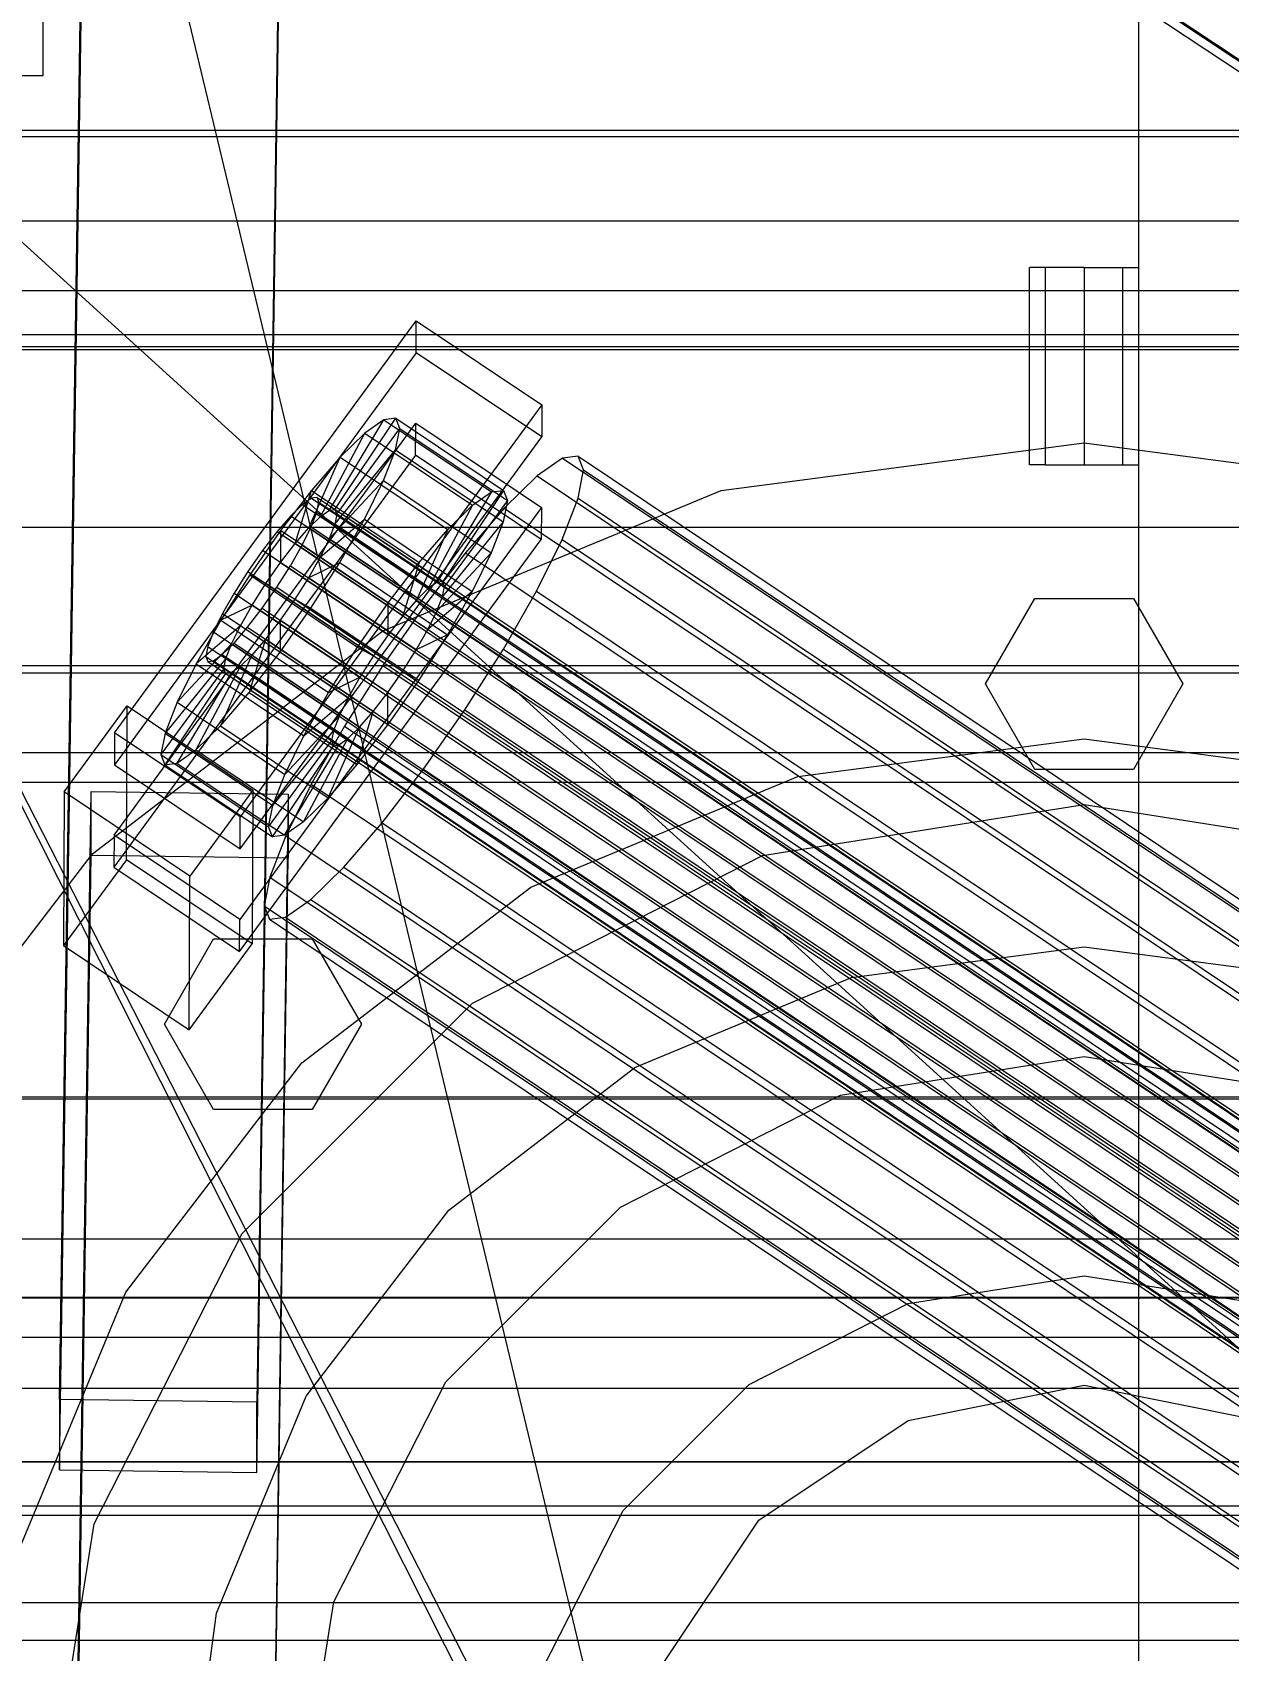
# Model space of a CAD drawing. Header units: millimetres. Extents: x -2500 to 58855, y -53268 to 6837.
# Drawn here: x -381 to -271.8, y -34232.2 to -34084.5 of the extents above; entities that cross this region are included whole.
import ezdxf

# ---------------------------------------------------------------- set-up
doc = ezdxf.new("R2010")
doc.units = ezdxf.units.MM
for name, color, linetype, lineweight in [('COTAS_O', 1, 'Continuous', 0), ('frontal_briquetadora', 7, 'Continuous', 0), ('frontal_C01', 7, 'Continuous', 0), ('frontal_C02', 7, 'Continuous', 0), ('frontal_C03', 7, 'Continuous', 0), ('frontal_mezcladora', 7, 'Continuous', 0), ('frontal_secador', 7, 'Continuous', 0)]:
    doc.layers.add(name, color=color, linetype=linetype, lineweight=lineweight)
doc.dimstyles.new('R19_100', dxfattribs={"dimtxt": 250, "dimasz": 150, "dimexe": 150, "dimexo": 80, "dimgap": 100, "dimtad": 1, "dimtih": 1, "dimtoh": 1, "dimdsep": 46, "dimcen": 0.09, "dimadec": 0, "dimazin": 0, "dimtfac": 1, "dimtdec": 4, "dimtofl": 0, "dimtmove": 0, "dimatfit": 3, "dimfxl": 1, "dimtolj": 1, "dimtzin": 0, "dimarcsym": 0})

# ---------------------------------------------------------------- blocks, each defined once
blk = doc.blocks.new('*D39')
at = {"layer": 'COTAS_O', "color": 0, "lineweight": -2, "transparency": 16777216}
for p, q in [((-1725, -34320), (-1725, -33550)), ((1725, -34320), (1725, -33550)), ((-1575, -33700), (1575, -33700))]:
    blk.add_line(p, q, dxfattribs=at)
at = {"layer": 'COTAS_O', "color": 0, "transparency": 16777216}
for points in [[(-1575, -33675), (-1575, -33725), (-1725, -33700)], [(1575, -33675), (1575, -33725), (1725, -33700)]]:
    blk.add_solid(points, dxfattribs=at)
at = {"layer": 'Defpoints', "color": 0, "transparency": 16777216}
for p in [(1725, -33700), (-1725, -34400), (1725, -34400)]:
    blk.add_point(p, dxfattribs=at)
blk = doc.blocks.new('*D42')
at = {"layer": 'COTAS_O', "color": 0, "lineweight": -2, "transparency": 16777216}
for p, q in [((-570, -33700), (200, -33700)), ((50, -34750), (50, -33850)), ((-570, -34900), (200, -34900))]:
    blk.add_line(p, q, dxfattribs=at)
at = {"layer": 'COTAS_O', "color": 0, "transparency": 16777216}
for points in [[(25, -33850), (75, -33850), (50, -33700)], [(25, -34750), (75, -34750), (50, -34900)]]:
    blk.add_solid(points, dxfattribs=at)
at = {"layer": 'Defpoints', "color": 0, "transparency": 16777216}
for p in [(-650, -33700), (50, -33700), (-650, -34900)]:
    blk.add_point(p, dxfattribs=at)
blk = doc.blocks.new('*D43')
at = {"layer": 'COTAS_O', "color": 0, "lineweight": -2, "transparency": 16777216}
for p, q in [((-650, -34820), (-650, -34050)), ((650, -34820), (650, -34050)), ((-500, -34200), (500, -34200))]:
    blk.add_line(p, q, dxfattribs=at)
at = {"layer": 'COTAS_O', "color": 0, "transparency": 16777216}
for points in [[(-500, -34175), (-500, -34225), (-650, -34200)], [(500, -34175), (500, -34225), (650, -34200)]]:
    blk.add_solid(points, dxfattribs=at)
at = {"layer": 'Defpoints', "color": 0, "transparency": 16777216}
for p in [(650, -34200), (-650, -34900), (650, -34900)]:
    blk.add_point(p, dxfattribs=at)

msp = doc.modelspace()

# ---------------------------------------------------------------- linework, layer by layer
at = {"layer": 'frontal_briquetadora'}
for p, q in [((-430, -33820), (-223.45, -34680)), ((-430, -34060), (-210, -34260)), ((-430, -34060), (-210, -34490)), ((-430, -34060), (-210, -34496)), ((-430, -34143), (-188, -34143)), ((-430, -34181.662), (-188, -34181.662))]:
    msp.add_line(p, q, dxfattribs=at)
at = {"layer": 'frontal_C01'}
for p, q in [((-378.512, -34209.301), (-375.644, -34017.353)), ((-357.646, -34017.594), (-360.514, -34209.542)), ((-378.512, -34215.705), (-375.644, -34023.757)), ((-360.514, -34215.946), (-357.646, -34023.998)), ((-359.83, -34027.975), (-175.521, -34150.306)), ((-359.341, -34029.408), (-175.032, -34151.739)), ((-357.893, -34029.401), (-173.584, -34151.732)), ((-380, -34088.498), (-380, -34080.498)), ((-480, -34088.498), (-380, -34088.498)), ((-450, -34181.845), (450, -34181.845)), ((450, -34194.652), (-450, -34194.652)), ((-425, -34203.618), (425, -34203.618)), ((-360.514, -34209.542), (-378.512, -34209.301)), ((-378.512, -34209.301), (-378.512, -34215.705)), ((-360.514, -34215.946), (-360.514, -34209.542)), ((450, -34215.002), (-450, -34215.002)), ((425, -34214.987), (-425, -34214.987)), ((-378.512, -34215.705), (-360.514, -34215.946)), ((425, -34219.883), (-425, -34219.883)), ((-450, -34227.809), (450, -34227.809)), ((-425, -34231.251), (425, -34231.251))]:
    msp.add_line(p, q, dxfattribs=at)
at = {"layer": 'frontal_C02'}
for p, q in [((-373.501, -34148.455), (-345.969, -34110.862)), ((-345.981, -34113.784), (-345.969, -34110.862)), ((-345.969, -34110.862), (-334.501, -34118.545)), ((-345.981, -34113.784), (-373.513, -34151.377)), ((-334.513, -34121.468), (-345.981, -34113.784)), ((-334.501, -34118.545), (-362.033, -34156.138)), ((-353.378, -34128.072), (-347.835, -34119.751)), ((-347.835, -34119.751), (-348.918, -34119.898)), ((-347.835, -34119.751), (-338.005, -34126.337)), ((-347.47, -34120.681), (-347.835, -34119.751)), ((-334.501, -34118.545), (-334.513, -34121.468)), ((-373.539, -34157.807), (-346.008, -34120.214)), ((-354.71, -34128.717), (-350.645, -34121.113)), ((-353.892, -34128.142), (-348.918, -34119.898)), ((-353.205, -34128.513), (-347.47, -34120.681)), ((-350.645, -34121.113), (-352.899, -34123.312)), ((-348.918, -34119.898), (-350.645, -34121.113)), ((-350.645, -34121.113), (-340.816, -34127.699)), ((-348.918, -34119.898), (-339.088, -34126.484)), ((-347.847, -34122.625), (-347.47, -34120.681)), ((-347.47, -34120.681), (-337.64, -34127.267)), ((-346.02, -34123.137), (-346.008, -34120.214)), ((-346.008, -34120.214), (-334.539, -34127.898)), ((-362.045, -34159.061), (-334.513, -34121.468)), ((-353.384, -34129.434), (-347.847, -34122.625)), ((-348.941, -34125.451), (-347.847, -34122.625)), ((-347.847, -34122.625), (-338.017, -34129.211)), ((-346.02, -34123.137), (-373.551, -34160.73)), ((-355.777, -34129.759), (-352.899, -34123.312)), ((-352.899, -34123.312), (-355.525, -34126.346)), ((-352.899, -34123.312), (-343.069, -34129.898)), ((-334.551, -34130.82), (-346.02, -34123.137)), ((-332.629, -34123.403), (-334.938, -34125.027)), ((-331.181, -34123.206), (-332.629, -34123.403)), ((-332.629, -34123.403), (-148.32, -34246.887)), ((-330.692, -34124.45), (-331.181, -34123.206)), ((-331.181, -34123.206), (-146.872, -34246.69)), ((-353.902, -34130.772), (-348.941, -34125.451)), ((-350.678, -34128.966), (-348.941, -34125.451)), ((-348.941, -34125.451), (-339.111, -34132.037)), ((-334.938, -34125.027), (-337.95, -34127.967)), ((-334.938, -34125.027), (-150.629, -34248.511)), ((-331.197, -34127.049), (-330.692, -34124.45)), ((-330.692, -34124.45), (-146.383, -34247.934)), ((-355.525, -34126.346), (-358.345, -34130.008)), ((-357.021, -34131.196), (-355.525, -34126.346)), ((-355.53, -34127.044), (-356.348, -34127.62)), ((-355.017, -34126.974), (-355.53, -34127.044)), ((-355.53, -34127.044), (-141.731, -34270.286)), ((-355.525, -34126.346), (-345.695, -34132.932)), ((-354.844, -34127.415), (-355.017, -34126.974)), ((-355.017, -34126.974), (-141.218, -34270.216)), ((-339.088, -34126.484), (-344.062, -34134.728)), ((-338.005, -34126.337), (-343.549, -34134.658)), ((-340.816, -34127.699), (-339.088, -34126.484)), ((-339.088, -34126.484), (-338.005, -34126.337)), ((-338.005, -34126.337), (-337.64, -34127.267)), ((-332.659, -34130.826), (-331.197, -34127.049)), ((-331.197, -34127.049), (-146.887, -34250.533)), ((-334.539, -34127.898), (-362.071, -34165.491)), ((-357.415, -34128.661), (-358.659, -34130.099)), ((-356.348, -34127.62), (-357.415, -34128.661)), ((-357.415, -34128.661), (-143.617, -34271.903)), ((-356.348, -34127.62), (-142.549, -34270.861)), ((-355.777, -34129.759), (-354.71, -34128.717)), ((-355.541, -34129.675), (-355.022, -34128.336)), ((-355.022, -34128.336), (-354.844, -34127.415)), ((-355.022, -34128.336), (-141.224, -34271.577)), ((-354.844, -34127.415), (-141.045, -34270.657)), ((-354.71, -34128.717), (-353.892, -34128.142)), ((-344.88, -34135.303), (-354.71, -34128.717)), ((-353.892, -34128.142), (-353.378, -34128.072)), ((-344.062, -34134.728), (-353.892, -34128.142)), ((-353.205, -34128.513), (-353.384, -34129.434)), ((-343.549, -34134.658), (-353.378, -34128.072)), ((-353.378, -34128.072), (-353.205, -34128.513)), ((-343.376, -34135.099), (-353.205, -34128.513)), ((-340.816, -34127.699), (-344.88, -34135.303)), ((-337.64, -34127.267), (-343.376, -34135.099)), ((-343.069, -34129.898), (-340.816, -34127.699)), ((-337.95, -34127.967), (-341.461, -34132.023)), ((-337.64, -34127.267), (-338.017, -34129.211)), ((-337.95, -34127.967), (-153.641, -34251.451)), ((-334.539, -34127.898), (-334.551, -34130.82)), ((-358.345, -34130.008), (-361.166, -34134.049)), ((-358.659, -34130.099), (-359.995, -34131.833)), ((-358.659, -34130.099), (-144.861, -34273.34)), ((-358.345, -34130.008), (-358.357, -34132.931)), ((-348.515, -34136.594), (-358.345, -34130.008)), ((-357.021, -34131.196), (-355.777, -34129.759)), ((-356.363, -34131.34), (-355.541, -34129.675)), ((-345.947, -34136.345), (-355.777, -34129.759)), ((-355.541, -34129.675), (-141.742, -34272.916)), ((-354.725, -34132.437), (-350.678, -34128.966)), ((-353.384, -34129.434), (-353.902, -34130.772)), ((-343.554, -34136.02), (-353.384, -34129.434)), ((-352.938, -34132.93), (-350.678, -34128.966)), ((-350.678, -34128.966), (-340.848, -34135.552)), ((-343.069, -34129.898), (-345.947, -34136.345)), ((-345.695, -34132.932), (-343.069, -34129.898)), ((-338.017, -34129.211), (-343.554, -34136.02)), ((-338.017, -34129.211), (-339.111, -34132.037)), ((-362.083, -34168.413), (-334.551, -34130.82)), ((-358.357, -34132.931), (-357.021, -34131.196)), ((-357.434, -34133.217), (-356.363, -34131.34)), ((-347.191, -34137.782), (-357.021, -34131.196)), ((-356.363, -34131.34), (-142.565, -34274.581)), ((-353.902, -34130.772), (-354.725, -34132.437)), ((-344.073, -34137.358), (-353.902, -34130.772)), ((-334.981, -34135.525), (-332.659, -34130.826)), ((-332.659, -34130.826), (-148.35, -34254.31)), ((-359.995, -34131.833), (-361.332, -34133.747)), ((-146.196, -34275.075), (-359.995, -34131.833)), ((-359.693, -34134.845), (-358.357, -34132.931)), ((-358.357, -34132.931), (-348.527, -34139.517)), ((-354.725, -34132.437), (-355.796, -34134.315)), ((-355.796, -34134.315), (-352.938, -34132.93)), ((-355.569, -34137.074), (-352.938, -34132.93)), ((-344.895, -34139.023), (-354.725, -34132.437)), ((-352.938, -34132.93), (-343.108, -34139.516)), ((-348.515, -34136.594), (-345.695, -34132.932)), ((-345.695, -34132.932), (-347.191, -34137.782)), ((-341.461, -34132.023), (-345.231, -34136.919)), ((-339.111, -34132.037), (-344.073, -34137.358)), ((-341.461, -34132.023), (-157.152, -34255.507)), ((-339.111, -34132.037), (-340.848, -34135.552)), ((-361.166, -34134.049), (-363.797, -34138.193)), ((-361.332, -34133.747), (-362.578, -34135.71)), ((-361.332, -34133.747), (-147.533, -34276.989)), ((-359.693, -34134.845), (-361.166, -34134.049)), ((-361.166, -34134.049), (-351.336, -34140.635)), ((-358.68, -34135.18), (-357.434, -34133.217)), ((-357.434, -34133.217), (-143.635, -34276.459)), ((-355.796, -34134.315), (-357.042, -34136.278)), ((-345.966, -34140.901), (-355.796, -34134.315)), ((-362.578, -34135.71), (-363.648, -34137.588)), ((-362.578, -34135.71), (-148.779, -34278.952)), ((-360.939, -34136.808), (-359.693, -34134.845)), ((-360.017, -34137.094), (-358.68, -34135.18)), ((-349.863, -34141.431), (-359.693, -34134.845)), ((-358.68, -34135.18), (-144.881, -34278.422)), ((-344.88, -34135.303), (-345.947, -34136.345)), ((-340.848, -34135.552), (-344.895, -34139.023)), ((-344.062, -34134.728), (-344.88, -34135.303)), ((-344.073, -34137.358), (-343.554, -34136.02)), ((-343.549, -34134.658), (-344.062, -34134.728)), ((-343.554, -34136.02), (-343.376, -34135.099)), ((-343.376, -34135.099), (-343.549, -34134.658)), ((-340.848, -34135.552), (-343.108, -34139.516)), ((-338.003, -34140.825), (-334.981, -34135.525)), ((-334.981, -34135.525), (-150.672, -34259.009)), ((-363.648, -34137.588), (-364.471, -34139.253)), ((-360.939, -34136.808), (-363.797, -34138.193)), ((-363.648, -34137.588), (-149.85, -34280.829)), ((-362.01, -34138.686), (-360.939, -34136.808)), ((-361.352, -34138.829), (-360.017, -34137.094)), ((-351.109, -34143.394), (-360.939, -34136.808)), ((-360.017, -34137.094), (-146.218, -34280.336)), ((-358.39, -34141.114), (-355.569, -34137.074)), ((-357.042, -34136.278), (-358.378, -34138.192)), ((-357.042, -34136.278), (-355.569, -34137.074)), ((-347.212, -34142.864), (-357.042, -34136.278)), ((-355.569, -34137.074), (-345.739, -34143.66)), ((-351.336, -34140.635), (-348.515, -34136.594)), ((-345.231, -34136.919), (-349.002, -34142.321)), ((-348.527, -34139.517), (-348.515, -34136.594)), ((-345.947, -34136.345), (-347.191, -34137.782)), ((-160.922, -34260.403), (-345.231, -34136.919)), ((-344.895, -34139.023), (-344.073, -34137.358)), ((-363.797, -34138.193), (-366.057, -34142.157)), ((-362.01, -34138.686), (-366.057, -34142.157)), ((-363.797, -34138.193), (-353.967, -34144.778)), ((-362.833, -34140.351), (-362.01, -34138.686)), ((-362.596, -34140.266), (-361.352, -34138.829)), ((-352.18, -34145.271), (-362.01, -34138.686)), ((-361.352, -34138.829), (-147.554, -34282.07)), ((-358.378, -34138.192), (-359.714, -34139.927)), ((-358.378, -34138.192), (-358.39, -34141.114)), ((-348.548, -34144.778), (-358.378, -34138.192)), ((-347.191, -34137.782), (-348.527, -34139.517)), ((-345.966, -34140.901), (-344.895, -34139.023)), ((-362.833, -34140.351), (-367.794, -34145.672)), ((-364.471, -34139.253), (-364.989, -34140.591)), ((-364.471, -34139.253), (-150.672, -34282.494)), ((-363.664, -34141.308), (-362.596, -34140.266)), ((-363.351, -34141.689), (-362.833, -34140.351)), ((-353.003, -34146.936), (-362.833, -34140.351)), ((-362.596, -34140.266), (-148.798, -34283.508)), ((-359.714, -34139.927), (-361.21, -34144.777)), ((-359.714, -34139.927), (-360.958, -34141.364)), ((-349.884, -34146.512), (-359.714, -34139.927)), ((-348.527, -34139.517), (-349.863, -34141.431)), ((-343.108, -34139.516), (-345.966, -34140.901)), ((-343.108, -34139.516), (-345.739, -34143.66)), ((-363.351, -34141.689), (-368.888, -34148.498)), ((-364.989, -34140.591), (-365.168, -34141.512)), ((-365.168, -34141.512), (-364.995, -34141.953)), ((-365.168, -34141.512), (-151.369, -34284.754)), ((-364.995, -34141.953), (-364.482, -34141.883)), ((-364.995, -34141.953), (-151.196, -34285.194)), ((-364.989, -34140.591), (-151.191, -34283.833)), ((-364.482, -34141.883), (-363.664, -34141.308)), ((-364.482, -34141.883), (-150.683, -34285.125)), ((-360.958, -34141.364), (-363.836, -34147.811)), ((-363.664, -34141.308), (-149.865, -34284.549)), ((-363.53, -34142.61), (-363.351, -34141.689)), ((-353.521, -34148.275), (-363.351, -34141.689)), ((-360.958, -34141.364), (-362.025, -34142.406)), ((-361.21, -34144.777), (-358.39, -34141.114)), ((-351.128, -34147.95), (-360.958, -34141.364)), ((-358.39, -34141.114), (-348.56, -34147.7)), ((-353.967, -34144.778), (-351.336, -34140.635)), ((-351.336, -34140.635), (-349.863, -34141.431)), ((-349.863, -34141.431), (-351.109, -34143.394)), ((-347.212, -34142.864), (-345.966, -34140.901)), ((-341.52, -34146.364), (-338.003, -34140.825)), ((-338.003, -34140.825), (-153.694, -34264.309)), ((-363.53, -34142.61), (-369.265, -34150.442)), ((-363.357, -34143.051), (-368.9, -34151.372)), ((-362.843, -34142.981), (-367.817, -34151.225)), ((-366.057, -34142.157), (-367.794, -34145.672)), ((-362.025, -34142.406), (-366.09, -34150.01)), ((-366.057, -34142.157), (-356.228, -34148.743)), ((-363.357, -34143.051), (-363.53, -34142.61)), ((-353.7, -34149.196), (-363.53, -34142.61)), ((-362.843, -34142.981), (-363.357, -34143.051)), ((-353.527, -34149.637), (-363.357, -34143.051)), ((-362.025, -34142.406), (-362.843, -34142.981)), ((-353.014, -34149.567), (-362.843, -34142.981)), ((-352.196, -34148.991), (-362.025, -34142.406)), ((-353.967, -34144.778), (-351.109, -34143.394)), ((-349.002, -34142.321), (-352.519, -34147.86)), ((-351.109, -34143.394), (-352.18, -34145.271)), ((-349.002, -34142.321), (-164.693, -34265.805)), ((-348.548, -34144.778), (-347.212, -34142.864)), ((-345.739, -34143.66), (-347.212, -34142.864)), ((-363.836, -34147.811), (-361.21, -34144.777)), ((-361.21, -34144.777), (-351.38, -34151.362)), ((-356.228, -34148.743), (-353.967, -34144.778)), ((-349.884, -34146.512), (-348.548, -34144.778)), ((-345.739, -34143.66), (-348.56, -34147.7)), ((-348.56, -34147.7), (-348.548, -34144.778)), ((-378.086, -34153.843), (-372.35, -34146.012)), ((-372.408, -34160.04), (-372.35, -34146.012)), ((-372.35, -34146.012), (-360.882, -34153.695)), ((-367.794, -34145.672), (-368.888, -34148.498)), ((-367.794, -34145.672), (-357.964, -34152.258)), ((-356.228, -34148.743), (-352.18, -34145.271)), ((-352.18, -34145.271), (-353.003, -34146.936)), ((-345.291, -34151.766), (-341.52, -34146.364)), ((-341.52, -34146.364), (-157.211, -34269.848)), ((-366.09, -34150.01), (-363.836, -34147.811)), ((-363.836, -34147.811), (-354.006, -34154.397)), ((-357.964, -34152.258), (-353.003, -34146.936)), ((-352.519, -34147.86), (-355.541, -34153.16)), ((-353.003, -34146.936), (-353.521, -34148.275)), ((-352.519, -34147.86), (-168.21, -34271.344)), ((-351.38, -34151.362), (-349.884, -34146.512)), ((-348.56, -34147.7), (-351.38, -34151.362)), ((-351.128, -34147.95), (-349.884, -34146.512)), ((-373.501, -34148.455), (-373.513, -34151.377)), ((-362.033, -34156.138), (-373.501, -34148.455)), ((-368.888, -34148.498), (-369.265, -34150.442)), ((-368.888, -34148.498), (-359.058, -34155.083)), ((-359.436, -34157.028), (-353.7, -34149.196)), ((-359.058, -34155.083), (-353.521, -34148.275)), ((-357.964, -34152.258), (-356.228, -34148.743)), ((-356.26, -34156.596), (-352.196, -34148.991)), ((-354.006, -34154.397), (-351.128, -34147.95)), ((-353.521, -34148.275), (-353.7, -34149.196)), ((-353.7, -34149.196), (-353.527, -34149.637)), ((-353.014, -34149.567), (-352.196, -34148.991)), ((-352.196, -34148.991), (-351.128, -34147.95)), ((-369.265, -34150.442), (-368.9, -34151.372)), ((-369.265, -34150.442), (-359.436, -34157.028)), ((-367.817, -34151.225), (-366.09, -34150.01)), ((-366.09, -34150.01), (-356.26, -34156.596)), ((-359.07, -34157.958), (-353.527, -34149.637)), ((-357.987, -34157.811), (-353.014, -34149.567)), ((-353.527, -34149.637), (-353.014, -34149.567)), ((-373.513, -34151.377), (-362.045, -34159.061)), ((-368.9, -34151.372), (-367.817, -34151.225)), ((-368.9, -34151.372), (-359.07, -34157.958)), ((-367.817, -34151.225), (-357.987, -34157.811)), ((-359.058, -34155.083), (-357.964, -34152.258)), ((-351.38, -34151.362), (-354.006, -34154.397)), ((-349.061, -34156.662), (-345.291, -34151.766)), ((-345.291, -34151.766), (-160.982, -34275.25)), ((-378.512, -34347.59), (-375.644, -34153.823)), ((-375.644, -34159.669), (-375.644, -34153.823)), ((-375.644, -34153.823), (-357.646, -34154.067)), ((-360.882, -34153.695), (-366.618, -34161.527)), ((-360.882, -34153.695), (-360.939, -34167.724)), ((-355.541, -34153.16), (-357.863, -34157.859)), ((-355.541, -34153.16), (-171.232, -34276.644)), ((-378.086, -34153.843), (-378.143, -34167.872)), ((-366.618, -34161.527), (-378.086, -34153.843)), ((-357.646, -34154.067), (-360.514, -34347.834)), ((-359.436, -34157.028), (-359.058, -34155.083)), ((-357.646, -34154.067), (-357.646, -34159.912)), ((-354.006, -34154.397), (-356.26, -34156.596)), ((-362.045, -34159.061), (-362.033, -34156.138)), ((-356.26, -34156.596), (-357.987, -34157.811)), ((-352.572, -34160.718), (-349.061, -34156.662)), ((-349.061, -34156.662), (-164.752, -34280.146)), ((-373.539, -34157.807), (-373.551, -34160.73)), ((-362.071, -34165.491), (-373.539, -34157.807)), ((-359.07, -34157.958), (-359.436, -34157.028)), ((-357.863, -34157.859), (-359.326, -34161.636)), ((-357.987, -34157.811), (-359.07, -34157.958)), ((-357.863, -34157.859), (-173.554, -34281.342)), ((-378.512, -34353.436), (-375.644, -34159.669)), ((-357.646, -34159.912), (-375.644, -34159.669)), ((-372.408, -34160.04), (-378.143, -34167.872)), ((-373.551, -34160.73), (-362.083, -34168.413)), ((-360.939, -34167.724), (-372.408, -34160.04)), ((-360.514, -34353.679), (-357.646, -34159.912)), ((-355.584, -34163.658), (-352.572, -34160.718)), ((-352.572, -34160.718), (-168.263, -34284.202)), ((-366.675, -34175.556), (-366.618, -34161.527)), ((-359.326, -34161.636), (-359.83, -34164.235)), ((-359.326, -34161.636), (-175.016, -34285.12)), ((-357.893, -34165.282), (-355.584, -34163.658)), ((-355.584, -34163.658), (-171.275, -34287.142)), ((-362.083, -34168.413), (-362.071, -34165.491)), ((-359.83, -34164.235), (-359.341, -34165.479)), ((-359.83, -34164.235), (-175.521, -34287.719)), ((-359.341, -34165.479), (-357.893, -34165.282)), ((-359.341, -34165.479), (-175.032, -34288.963)), ((-357.893, -34165.282), (-173.584, -34288.766)), ((-378.143, -34167.872), (-366.675, -34175.556)), ((-366.675, -34175.556), (-360.939, -34167.724))]:
    msp.add_line(p, q, dxfattribs=at)
at = {"layer": 'frontal_C03'}
for p, q in [((-450, -34208.261), (450, -34208.261)), ((450, -34219.033), (-450, -34219.033))]:
    msp.add_line(p, q, dxfattribs=at)
at = {"layer": 'frontal_mezcladora'}
for p, q in [((-280, -34450), (-280, -34020)), ((-288.536, -34106), (-290, -34106)), ((-290, -34124), (-290, -34106)), ((-285, -34106), (-288.536, -34106)), ((-288.536, -34124), (-288.536, -34106)), ((-285, -34106), (-281.464, -34106)), ((-285, -34106), (-285, -34124)), ((-281.464, -34106), (-280, -34106)), ((-281.464, -34124), (-281.464, -34106)), ((-280, -34124), (-280, -34106)), ((-318.129, -34126.361), (-285, -34122)), ((-285, -34122), (-251.871, -34126.361)), ((-288.536, -34124), (-290, -34124)), ((-288.536, -34124), (-285, -34124)), ((-285, -34124), (-281.464, -34124)), ((-281.464, -34124), (-280, -34124)), ((-349, -34139.149), (-318.129, -34126.361)), ((-294, -34144), (-289.5, -34136.206)), ((-289.5, -34136.206), (-280.5, -34136.206)), ((-280.5, -34136.206), (-276, -34144)), ((-375.51, -34159.49), (-349, -34139.149)), ((-289.5, -34151.794), (-294, -34144)), ((-276, -34144), (-280.5, -34151.794)), ((-311.141, -34152.441), (-285, -34149)), ((-285, -34149), (-258.859, -34152.441)), ((-280.5, -34151.794), (-289.5, -34151.794)), ((-335.5, -34162.531), (-311.141, -34152.441)), ((-314.357, -34159.65), (-285, -34155)), ((-285, -34155), (-255.643, -34159.65)), ((-395.851, -34186), (-375.51, -34159.49)), ((-340.84, -34173.143), (-314.357, -34159.65)), ((-356.418, -34178.582), (-335.5, -34162.531)), ((-368.953, -34175.047), (-364.453, -34167.252)), ((-364.453, -34167.252), (-355.453, -34167.252)), ((-355.453, -34167.252), (-350.953, -34175.047)), ((-306.223, -34170.794), (-285, -34168)), ((-285, -34168), (-263.777, -34170.794)), ((-326, -34178.986), (-306.223, -34170.794)), ((-361.857, -34194.16), (-340.84, -34173.143)), ((-364.453, -34182.841), (-368.953, -34175.047)), ((-350.953, -34175.047), (-355.453, -34182.841)), ((-372.469, -34199.5), (-356.418, -34178.582)), ((-307.249, -34181.524), (-285, -34178)), ((-285, -34178), (-262.751, -34181.524)), ((-342.983, -34192.017), (-326, -34178.986)), ((-327.321, -34191.751), (-307.249, -34181.524)), ((-355.453, -34182.841), (-364.453, -34182.841)), ((-356.014, -34209), (-342.983, -34192.017)), ((-343.249, -34207.679), (-327.321, -34191.751)), ((-375.35, -34220.643), (-361.857, -34194.16)), ((-301.069, -34200.545), (-285, -34198)), ((-285, -34198), (-268.931, -34200.545)), ((-382.559, -34223.859), (-372.469, -34199.5)), ((-315.565, -34207.931), (-301.069, -34200.545)), ((-353.476, -34227.751), (-343.249, -34207.679)), ((-327.069, -34219.435), (-315.565, -34207.931)), ((-301.073, -34211.197), (-285, -34208)), ((-285, -34208), (-268.927, -34211.197)), ((-364.206, -34228.777), (-356.014, -34209)), ((-314.698, -34220.302), (-301.073, -34211.197)), ((-334.455, -34233.931), (-327.069, -34219.435)), ((-380, -34250), (-375.35, -34220.643)), ((-323.803, -34233.927), (-314.698, -34220.302)), ((-367, -34250), (-364.206, -34228.777)), ((-357, -34250), (-353.476, -34227.751))]:
    msp.add_line(p, q, dxfattribs=at)
at = {"layer": 'frontal_secador'}
for p, q in [((1360, -34093.5), (-1360, -34093.5)), ((1250, -34094.076), (-1250, -34094.076)), ((1360, -34101.784), (-1360, -34101.784)), ((1360, -34108.141), (-1360, -34108.141)), ((1360, -34112.137), (-1360, -34112.137)), ((1360, -34113.5), (-1360, -34113.5)), ((1250, -34113.25), (-1250, -34113.25)), ((1250, -34129.715), (-1250, -34129.715)), ((1250, -34142.349), (-1250, -34142.349)), ((1250, -34150.291), (-1250, -34150.291)), ((1250, -34153), (-1250, -34153))]:
    msp.add_line(p, q, dxfattribs=at)

# ---------------------------------------------------------------- dimensions: what is measured, and where the dimension line sits
at = {"layer": 'COTAS_O'}
for p1, p2, distance, picture, middle in [((-1725, -34400), (1725, -34400), 700, '*D39', (0, -33700)), ((-650, -34900), (-650, -33700), -700, '*D42', (50, -34300)), ((-650, -34900), (650, -34900), 700, '*D43', (0, -34200))]:
    dim = msp.add_aligned_dim(p1=p1, p2=p2, distance=distance, text='<> O', dimstyle='R19_100', dxfattribs=at)
    dim.commit()
    dim.dimension.update_dxf_attribs({"geometry": picture, "text_midpoint": middle})

doc.saveas('drawing.dxf')
